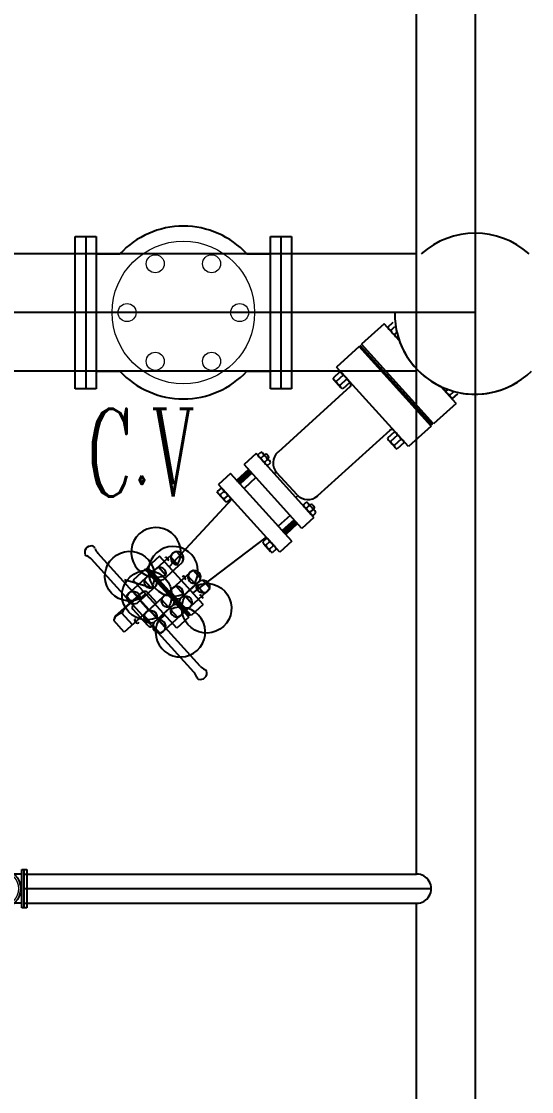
# Model space of a CAD drawing. Extents: x 846 to 947, y 375 to 797.
# Drawn here: x 863.359 to 864.352, y 431.716 to 433.799 of the extents above; entities that cross this region are included whole.
import ezdxf

# ---------------------------------------------------------------- set-up
doc = ezdxf.new("R2010")
doc.units = 0
doc.header["$MEASUREMENT"] = 0
doc.linetypes.add('PHANTOM', pattern=[63.5, 31.75, -6.35, 6.35, -6.35, 6.35, -6.35])
for name, color, linetype in [('AX', 3, 'PHANTOM'), ('BEAM', 7, 'CONTINUOUS'), ('HV-TEXT-', 22, 'CONTINUOUS'), ('MNUTS', 11, 'CONTINUOUS'), ('PLUMB', 4, 'CONTINUOUS')]:
    doc.layers.add(name, color=color, linetype=linetype)
for name, color, linetype, lineweight in [('Fire', 1, 'CONTINUOUS', 30), ('HAT', 1, 'CONTINUOUS', 9), ('section', 7, 'CONTINUOUS', 35), ('text', 252, 'CONTINUOUS', 15)]:
    doc.layers.add(name, color=color, linetype=linetype, lineweight=lineweight)
doc.styles.add('ROMANC', font='romanc', dxfattribs={"height": 250})

# ---------------------------------------------------------------- blocks, each defined once
blk = doc.blocks.new('OS&Y')
at = {"layer": 'AX', "color": 1, "ltscale": 0.25}
for p, q in [((162.191, 693.6274), (162.191, 693.8874)), ((162.5097, 693.6274), (162.5097, 693.8874))]:
    blk.add_line(p, q, dxfattribs=at)
at = {"layer": 'BEAM', "color": 1}
for p, q in [((162.173, 693.8874), (162.2089, 693.8874)), ((162.173, 693.6274), (162.173, 693.8874)), ((162.2089, 693.8874), (162.2089, 693.6274)), ((162.4918, 693.8874), (162.5276, 693.8874)), ((162.4918, 693.6274), (162.4918, 693.8874)), ((162.5276, 693.8874), (162.5276, 693.6274)), ((162.2089, 693.6274), (162.173, 693.6274)), ((162.5276, 693.6274), (162.4918, 693.6274))]:
    blk.add_line(p, q, dxfattribs=at)
blk.add_ellipse((162.351, 693.7574), major_axis=(0.0947, 0.0947), ratio=1, start_param=5.497787, end_param=11.780972, dxfattribs=at)
at = {"layer": 'HAT', "color": 1}
for p, q in [((162.262, 693.6759), (162.4325, 693.8464)), ((162.4325, 693.6683), (162.262, 693.8388)), ((162.2696, 693.6683), (162.44, 693.8388)), ((162.44, 693.6759), (162.2697, 693.8463))]:
    blk.add_line(p, q, dxfattribs=at)
for major_axis, start_param, end_param in [((-0.0852, 0.0852), 0.044459, 1.526337), ((0.0852, 0.0852), 0.044459, 1.526337), ((0.0852, 0.0852), 4.756848, 6.238726), ((0.0852, 0.0852), 4.756848, 6.238726), ((-0.0148, 0.0148), 3.926991, 10.210176), ((0.00536, 0.00536), 5.497787, 11.780972), ((0.0852, 0.0852), 3.186052, 4.66793)]:
    blk.add_ellipse((162.351, 693.7574), major_axis=major_axis, ratio=1, start_param=start_param, end_param=end_param, dxfattribs=at)
at = {"layer": 'PLUMB', "color": 1}
for p, q in [((162.2619, 693.8574), (162.2089, 693.8574)), ((162.4918, 693.8574), (162.4401, 693.8574)), ((162.2619, 693.6574), (162.2089, 693.6574)), ((162.4918, 693.6574), (162.4401, 693.6574))]:
    blk.add_line(p, q, dxfattribs=at)
blk = doc.blocks.new('NUT')
at = {"layer": 'MNUTS'}
for p, q in [((-270, 0), (270, 0)), ((270, 0), (270, -194)), ((-270, 0), (-270, -194)), ((-135, 0), (-135, -194)), ((135, 0), (135, -194)), ((-225, -220), (-270, -194)), ((-225, -220), (225, -220)), ((225, -220), (270, -194))]:
    blk.add_line(p, q, dxfattribs=at)
for centre, radius, start, end in [((-202, -107), 110, 236.1889, 307.433), ((0, 209), 425, 251.4608, 288.5114), ((202, -107), 110, 232.567, 303.8111)]:
    blk.add_arc(centre, radius, start, end, dxfattribs=at)
blk = doc.blocks.new('CV')
at = {"layer": 'AX', "color": 2, "ltscale": 0.25}
for p, q in [((158.0919, 687.8329), (158.0919, 688.0929)), ((158.4253, 687.8329), (158.4253, 688.0929))]:
    blk.add_line(p, q, dxfattribs=at)
at = {"layer": 'BEAM', "color": 2}
for p, q in [((158.074, 688.0929), (158.1099, 688.0929)), ((158.074, 687.8329), (158.074, 688.0929)), ((158.1099, 688.0929), (158.1099, 687.8329)), ((158.4074, 688.0929), (158.4432, 688.0929)), ((158.4074, 687.8329), (158.4074, 688.0929)), ((158.4432, 688.0929), (158.4432, 687.8329)), ((158.1099, 687.8329), (158.074, 687.8329)), ((158.4432, 687.8329), (158.4074, 687.8329))]:
    blk.add_line(p, q, dxfattribs=at)
at = {"layer": 'PLUMB', "color": 2}
for p, q in [((158.1502, 688.0629), (158.1099, 688.0629)), ((158.4074, 688.0629), (158.367, 688.0629)), ((158.1502, 687.8629), (158.1099, 687.8629)), ((158.4074, 687.8629), (158.367, 687.8629))]:
    blk.add_line(p, q, dxfattribs=at)
for start_param, end_param in [(6.242807, 7.894359), (3.101215, 4.752767)]:
    blk.add_ellipse((158.2586, 687.9629), major_axis=(0.1043, 0.1043), ratio=1, start_param=start_param, end_param=end_param, dxfattribs=at)
at = {"layer": 'text', "color": 2}
for centre, major_axis, start_param, end_param in [((158.2586, 687.9629), (0.0861, 0.0861), 5.497787, 11.780972), ((158.2105, 688.0462), (0.0109, 0.0109), 5.497787, 11.780972), ((158.3067, 688.0462), (0.0109, 0.0109), 5.497787, 11.780972), ((158.1624, 687.9629), (0.0109, 0.0109), 5.497787, 11.780972), ((158.3548, 687.9629), (0.0109, 0.0109), 5.497787, 11.780972), ((158.2105, 687.8796), (-0.0109, 0.0109), 3.926991, 10.210176), ((158.3067, 687.8796), (-0.0109, 0.0109), 3.926991, 10.210176)]:
    blk.add_ellipse(centre, major_axis=major_axis, ratio=1, start_param=start_param, end_param=end_param, dxfattribs=at)

msp = doc.modelspace()

# ---------------------------------------------------------------- hatches: boundary and pattern name
at = {"layer": 'section', "lineweight": -3}
h = msp.add_hatch(dxfattribs=at)
h.set_pattern_fill('ANSI31', color=256, scale=0.0228, angle=-12.2064, style=0)
h.set_pattern_definition([(297.2064425, (757.0192216, 494.8141114), (0.002534690164, 0.00130301411), [])])
h.paths.add_polyline_path([(863.7781, 432.9061), (863.7848, 432.8988), (863.8078, 432.9197), (863.8011, 432.927)])
h = msp.add_hatch(dxfattribs=at)
h.set_pattern_fill('ANSI31', color=256, scale=0.0228, angle=-12.2064, style=0)
h.set_pattern_definition([(297.2064425, (757.1080912, 494.716124), (0.002534690164, 0.00130301411), [])])
h.paths.add_polyline_path([(863.867, 432.8081), (863.8736, 432.8008), (863.8967, 432.8217), (863.89, 432.829)])

# ---------------------------------------------------------------- linework, layer by layer
for p, q in [((864.2425, 435.3315, 0.2446), (864.2425, 430.3391, 0.02)), ((864.2448, 433.2325, 3.4448), (862.8673, 433.2325, -3.4493)), ((864.0652, 433.2105, 3.4448), (864.0213, 433.1706, 3.4448)), ((864.095, 433.1776, 3.4448), (864.0652, 433.2105, 3.4448)), ((864.0725, 433.2042, 3.4448), (864.0829, 433.2136, 3.4448)), ((864.0878, 433.1856, 3.4448), (864.0743, 433.2004, 3.4448)), ((864.0784, 433.1977, 3.4448), (864.0864, 433.205, 3.4448)), ((864.0855, 433.1899, 3.4448), (864.0894, 433.1934, 3.4448)), ((864.0164, 433.1662, 3.4448), (863.9724, 433.1263, 3.4448)), ((864.1568, 433.0113, 3.4448), (864.0164, 433.1662, 3.4448)), ((864.1593, 433.0135, 3.4448), (864.0188, 433.1684, 3.4448)), ((864.1617, 433.0158, 3.4448), (864.0213, 433.1706, 3.4448)), ((864.0914, 433.1834, 3.4448), (864.0924, 433.1844, 3.4448)), ((864.0929, 433.1831, 3.4448), (864.0914, 433.1817, 3.4448)), ((864.1129, 432.9715, 3.4448), (863.9724, 433.1263, 3.4448)), ((863.9793, 433.1169, 3.4448), (863.966, 433.1048, 3.4448)), ((863.9852, 433.1105, 3.4448), (863.9718, 433.0984, 3.4448)), ((863.9923, 433.1026, 3.4448), (863.9789, 433.0905, 3.4448)), ((863.9964, 433.1, 3.4448), (863.9829, 433.1148, 3.4448)), ((863.9991, 433.0884, 3.4448), (863.8586, 432.9609, 3.4448)), ((863.9812, 433.0862, 3.4448), (863.9678, 433.1011, 3.4448)), ((863.9982, 433.0962, 3.4448), (863.9848, 433.0841, 3.4448)), ((864.2057, 433.0556, 3.4448), (864.1758, 433.0885, 3.4448)), ((864.1791, 433.0868, 3.4448), (864.1782, 433.0859, 3.4448)), ((864.1799, 433.0858, 3.4448), (864.1804, 433.0862, 3.4448)), ((864.1817, 433.082, 3.4448), (864.1952, 433.0672, 3.4448)), ((864.1858, 433.0793, 3.4448), (864.189, 433.0823, 3.4448)), ((864.1929, 433.0714, 3.4448), (864.2001, 433.078, 3.4448)), ((864.1987, 433.065, 3.4448), (864.2091, 433.0744, 3.4448)), ((864.2057, 433.0556, 3.4448), (864.1617, 433.0158, 3.4448)), ((864.0764, 433.0032, 3.4448), (863.9358, 432.8757, 3.4448)), ((864.0854, 433, 3.4448), (864.072, 432.9879, 3.4448)), ((864.089, 432.9979, 3.4448), (864.1024, 432.983, 3.4448)), ((864.1568, 433.0113, 3.4448), (864.1129, 432.9715, 3.4448)), ((864.0738, 432.9841, 3.4448), (864.0873, 432.9693, 3.4448)), ((864.0912, 432.9936, 3.4448), (864.0778, 432.9814, 3.4448)), ((864.0984, 432.9857, 3.4448), (864.085, 432.9736, 3.4448)), ((864.1042, 432.9793, 3.4448), (864.0908, 432.9671, 3.4448)), ((863.8159, 432.9578, 3.4448), (863.7925, 432.9366, 3.4448)), ((863.9286, 432.8336, 3.4448), (863.8159, 432.9578, 3.4448)), ((863.8194, 432.9558, 3.4448), (863.825, 432.9609, 3.4448)), ((863.8421, 432.9439, 3.4448), (863.8286, 432.9587, 3.4448)), ((863.8334, 432.9562, 3.4448), (863.832, 432.955, 3.4448)), ((863.8402, 432.9526, 3.4448), (863.8371, 432.956, 3.4448)), ((863.9051, 432.8123, 3.4448), (863.7925, 432.9366, 3.4448)), ((863.8347, 432.9372, 3.4448), (863.8212, 432.952, 3.4448)), ((863.8252, 432.9493, 3.4448), (863.8309, 432.9545, 3.4448)), ((863.8324, 432.9415, 3.4448), (863.838, 432.9466, 3.4448)), ((863.8382, 432.935, 3.4448), (863.8439, 432.9402, 3.4448)), ((863.84, 432.9489, 3.4448), (863.8387, 432.9477, 3.4448)), ((863.766, 432.9194, 3.4448), (863.7426, 432.8981, 3.4448)), ((863.8855, 432.7877, 3.4448), (863.766, 432.9194, 3.4448)), ((863.8011, 432.927, 3.4448), (863.7781, 432.9061, 3.4448)), ((863.8078, 432.9197, 3.4448), (863.7848, 432.8988, 3.4448)), ((863.8552, 432.9222, 3.4448), (863.8514, 432.9187, 3.4448)), ((863.8956, 432.8777, 3.4448), (863.8566, 432.9207, 3.4448)), ((863.862, 432.7664, 3.4448), (863.7426, 432.8981, 3.4448)), ((863.8155, 432.9112, 3.4448), (863.7925, 432.8903, 3.4448)), ((863.7476, 432.8909, 3.4448), (863.7402, 432.8841, 3.4448)), ((863.7554, 432.8655, 3.4448), (863.742, 432.8804, 3.4448)), ((863.7534, 432.8844, 3.4448), (863.746, 432.8777, 3.4448)), ((863.7646, 432.8739, 3.4448), (863.7512, 432.8887, 3.4448)), ((863.7606, 432.8765, 3.4448), (863.7531, 432.8698, 3.4448)), ((863.8969, 432.8762, 3.4448), (863.8931, 432.8727, 3.4448)), ((863.769, 432.869, 3.4448), (863.6467, 432.7373, 3.4448)), ((863.7664, 432.8701, 3.4448), (863.759, 432.8634, 3.4448)), ((863.9081, 432.858, 3.4448), (863.9137, 432.8631, 3.4448)), ((863.9099, 432.8543, 3.4448), (863.9233, 432.8394, 3.4448)), ((863.9139, 432.8516, 3.4448), (863.9196, 432.8567, 3.4448)), ((863.9173, 432.861, 3.4448), (863.9307, 432.8461, 3.4448)), ((863.922, 432.8584, 3.4448), (863.9207, 432.8572, 3.4448)), ((863.9258, 432.8583, 3.4448), (863.9289, 432.8548, 3.4448)), ((863.8821, 432.8377, 3.4448), (863.8591, 432.8168, 3.4448)), ((863.9286, 432.8336, 3.4448), (863.9051, 432.8123, 3.4448)), ((863.9211, 432.8437, 3.4448), (863.9267, 432.8488, 3.4448)), ((863.9269, 432.8373, 3.4448), (863.9325, 432.8424, 3.4448)), ((863.9287, 432.8511, 3.4448), (863.9273, 432.8499, 3.4448)), ((863.89, 432.829, 3.4448), (863.867, 432.8081, 3.4448)), ((863.8967, 432.8217, 3.4448), (863.8736, 432.8008, 3.4448)), ((863.8356, 432.7956, 3.4448), (863.6927, 432.6867, 3.4448)), ((863.8365, 432.7929, 3.4448), (863.829, 432.7861, 3.4448)), ((863.84, 432.7907, 3.4448), (863.8535, 432.7759, 3.4448)), ((863.8308, 432.7824, 3.4448), (863.8443, 432.7675, 3.4448)), ((863.8423, 432.7864, 3.4448), (863.8349, 432.7797, 3.4448)), ((863.8494, 432.7786, 3.4448), (863.842, 432.7718, 3.4448)), ((863.8553, 432.7721, 3.4448), (863.8479, 432.7654, 3.4448)), ((863.8855, 432.7877, 3.4448), (863.862, 432.7664, 3.4448)), ((863.6947, 432.5327, 3.4448), (863.4953, 432.7526, 3.4448)), ((863.707, 432.5442, 3.4448), (863.5075, 432.7641, 3.4448)), ((863.6278, 432.7582, 3.4448), (863.6043, 432.7368, 3.4448)), ((863.7128, 432.6645, 3.4448), (863.6278, 432.7582, 3.4448)), ((863.6398, 432.7554, 3.4448), (863.6388, 432.7546, 3.4448)), ((863.6447, 432.7528, 3.4448), (863.6424, 432.7553, 3.4448)), ((863.6445, 432.7502, 3.4448), (863.6436, 432.7493, 3.4448)), ((863.6002, 432.7331, 3.4448), (863.5767, 432.7118, 3.4448)), ((863.6852, 432.6395, 3.4448), (863.6002, 432.7331, 3.4448)), ((863.6872, 432.6413, 3.4448), (863.6023, 432.735, 3.4448)), ((863.6893, 432.6431, 3.4448), (863.6043, 432.7368, 3.4448)), ((863.5597, 432.7132, 3.4448), (863.6077, 432.6984, 3.4448)), ((863.6617, 432.6181, 3.4448), (863.5767, 432.7118, 3.4448)), ((863.6732, 432.7186, 3.4448), (863.6722, 432.7177, 3.4448)), ((863.6781, 432.716, 3.4448), (863.6759, 432.7185, 3.4448)), ((863.678, 432.7133, 3.4448), (863.677, 432.7124, 3.4448)), ((863.6008, 432.6853, 3.4448), (863.5888, 432.6745, 3.4448)), ((863.7128, 432.6645, 3.4448), (863.6893, 432.6431, 3.4448)), ((863.7065, 432.6819, 3.4448), (863.7055, 432.681, 3.4448)), ((863.7091, 432.6818, 3.4448), (863.7114, 432.6793, 3.4448)), ((863.7112, 432.6766, 3.4448), (863.7103, 432.6757, 3.4448)), ((863.6055, 432.6226, 3.4448), (863.576, 432.6551, 3.4448)), ((863.6379, 432.6443, 3.4448), (863.626, 432.6335, 3.4448)), ((863.5801, 432.6323, 3.4448), (863.5832, 432.6288, 3.4448)), ((863.5802, 432.636, 3.4448), (863.5816, 432.6372, 3.4448)), ((863.5869, 432.6286, 3.4448), (863.5882, 432.6299, 3.4448)), ((863.6852, 432.6395, 3.4448), (863.6617, 432.6181, 3.4448)), ((863.3646, 432.1112, -0.3865), (864.157, 432.1112, 0.1437))]:
    msp.add_line(p, q, dxfattribs=at)
at = {"layer": 'section', "color": 1, "lineweight": -3}
for p, q in [((864.1285, 432.1397, 0.1437), (864.1285, 434.184, 0.2502)), ((864.1285, 433.3465, 0.7054), (862.8673, 433.3465, -2.1445)), ((864.1285, 433.1185, 1.3888), (862.8673, 433.1185, -3.4493)), ((863.3646, 432.1397, -0.3865), (864.1285, 432.1397, 0.1437)), ((863.3646, 432.0827, -0.3865), (864.1285, 432.0827, 0.1069)), ((864.1285, 430.7289, -0.0111), (864.1285, 432.0827, 0.1069))]:
    msp.add_line(p, q, dxfattribs=at)
at = {"layer": 'section', "lineweight": -3}
for centre, radius, start, end in [((864.2425, 433.2302, 3.4448), 0.1567, 47.9311, 132.0689), ((864.2425, 433.2302, 3.4448), 0.1567, 179.1443, 244.954), ((864.2425, 433.2302, 3.4448), 0.1567, 197.4801, 305.2323), ((864.2425, 433.2302, 3.4448), 0.1567, 246.1599, 314.5637), ((863.9953, 433.0926, 3.4448), 0.0057, 312.2064, 42.2064), ((864.0802, 432.999, 3.4448), 0.0057, 42.2064, 132.2064), ((863.8277, 432.9575, 3.4448), 0.00851, 191.5132, 252.8996), ((863.8225, 432.9528, 3.4448), 0.00851, 11.5132, 72.8996), ((863.8351, 432.9543, 3.4448), 0.00263, 42.2064, 132.2064), ((863.8777, 432.9398, 3.4448), 0.0285, 132.2064, 222.2064), ((863.8372, 432.953, 3.4448), 0.0125, 197.0455, 247.3674), ((863.8261, 432.9429, 3.4448), 0.0125, 17.0455, 67.3674), ((863.8407, 432.9432, 3.4448), 0.00851, 191.5132, 252.8996), ((863.8355, 432.9385, 3.4448), 0.00851, 11.5132, 72.8996), ((863.8382, 432.9508, 3.4448), 0.00263, 312.2064, 42.2064), ((863.9167, 432.8968, 3.4448), 0.0285, 222.2064, 312.2064), ((863.9164, 432.8597, 3.4448), 0.00851, 191.5132, 252.8996), ((863.9112, 432.855, 3.4448), 0.00851, 11.5132, 72.8996), ((863.9259, 432.8552, 3.4448), 0.0125, 197.0455, 247.3674), ((863.9148, 432.8452, 3.4448), 0.0125, 17.0455, 67.3674), ((863.9238, 432.8565, 3.4448), 0.00263, 42.2064, 132.2064), ((863.9269, 432.8531, 3.4448), 0.00263, 312.2064, 42.2064), ((863.9294, 432.8454, 3.4448), 0.00851, 191.5132, 252.8996), ((863.9242, 432.8407, 3.4448), 0.00851, 11.5132, 72.8996), ((863.4947, 432.7657, 3.4448), 0.0125, 68.6053, 194.5037), ((863.4966, 432.7723, 3.4448), 0.0057, 10.3679, 61.6625), ((863.5356, 432.7866, 3.4448), 0.0359, 201.7307, 219.5894), ((863.4878, 432.7647, 3.4448), 0.0057, 202.7504, 254.045), ((863.4698, 432.7273, 3.4448), 0.0359, 44.8235, 62.6822), ((863.641, 432.754, 3.4448), 0.0019, 42.2064, 132.2064), ((863.6433, 432.7516, 3.4448), 0.0019, 312.2064, 42.2064), ((863.6744, 432.7172, 3.4448), 0.0019, 42.2064, 132.2064), ((863.6767, 432.7147, 3.4448), 0.0019, 312.2064, 42.2064), ((863.7077, 432.6805, 3.4448), 0.0019, 42.2064, 132.2064), ((863.71, 432.678, 3.4448), 0.0019, 312.2064, 42.2064), ((863.5802, 432.659, 3.4448), 0.0057, 132.2064, 222.2064), ((863.582, 432.634, 3.4448), 0.00263, 132.2064, 222.2064), ((863.5851, 432.6306, 3.4448), 0.00263, 222.2064, 312.2064), ((863.6098, 432.6264, 3.4448), 0.0057, 222.2064, 312.2064), ((863.7325, 432.5695, 3.4448), 0.0359, 224.8235, 242.6822), ((863.667, 432.5098, 3.4448), 0.0359, 21.7307, 39.5894), ((863.706, 432.5241, 3.4448), 0.0057, 190.3679, 241.6625), ((863.7076, 432.5308, 3.4448), 0.0124, 249.6444, 19.4843), ((863.7144, 432.5321, 3.4448), 0.0057, 22.7504, 74.045)]:
    msp.add_arc(centre, radius, start, end, dxfattribs=at)
at = {"layer": 'section', "color": 1, "lineweight": -3}
msp.add_arc((864.1285, 432.1112, 0.1437), 0.0285, 269.9998, 90.0002, dxfattribs=at)
at = {"layer": 'section', "lineweight": -3}
for centre, major_axis, start_param, end_param in [((864.0809, 433.2059, 3.4448), (0.0085, -0.00041), 3.391293, 4.462688), ((864.0903, 433.2014, 3.4448), (0.0125, -0.0006), 3.487849, 4.366132), ((864.0939, 433.1916, 3.4448), (0.0085, -0.00041), 3.391293, 4.462688), ((864.0829, 432.9919, 3.4448), (0.0085, -0.00041), 0.249701, 1.321096), ((864.0803, 432.9896, 3.4448), (0.00041, 0.0085), 1.820497, 2.891892), ((864.0898, 432.9851, 3.4448), (0.0125, -0.0006), 3.487849, 4.366132), ((864.0864, 432.982, 3.4448), (0.0125, -0.0006), 0.346257, 1.224539), ((864.0959, 432.9776, 3.4448), (0.0085, -0.00041), 0.249701, 1.321096), ((864.0933, 432.9753, 3.4448), (0.00041, 0.0085), 1.820497, 2.891892), ((863.834, 432.7847, 3.4448), (0.0085, -0.00041), 0.249701, 1.321096), ((863.8374, 432.7878, 3.4448), (0.00041, 0.0085), 1.820497, 2.891892), ((863.8468, 432.7834, 3.4448), (0.0125, -0.0006), 3.487849, 4.366132), ((863.8504, 432.7735, 3.4448), (0.00041, 0.0085), 1.820497, 2.891892), ((863.8375, 432.7749, 3.4448), (0.0125, -0.0006), 0.346257, 1.224539), ((863.8469, 432.7704, 3.4448), (0.0085, -0.00041), 0.249701, 1.321096)]:
    msp.add_ellipse(centre, major_axis=major_axis, ratio=1, start_param=start_param, end_param=end_param, dxfattribs=at)
at = {"layer": 'section', "lineweight": -3, "extrusion": (0, 0, -1)}
for centre, major_axis, start_param, end_param in [((863.9743, 433.1065, 3.4448), (0.0085, -0.00041), 1.820497, 2.891892), ((863.9768, 433.1088, 3.4448), (0.00041, 0.0085), 0.249701, 1.321096), ((863.9804, 433.099, 3.4448), (0.0006, 0.0125), 0.346257, 1.224539), ((863.9898, 433.0945, 3.4448), (0.00041, 0.0085), 0.249701, 1.321096), ((863.9837, 433.102, 3.4448), (0.0006, 0.0125), 3.487849, 4.366132), ((863.9873, 433.0922, 3.4448), (0.0085, -0.00041), 1.820497, 2.891892), ((864.1883, 433.0875, 3.4448), (0.00041, 0.0085), 3.391293, 4.462688), ((864.1977, 433.083, 3.4448), (0.0006, 0.0125), 3.487849, 4.366132), ((864.2012, 433.0731, 3.4448), (0.00041, 0.0085), 3.391293, 4.462688), ((863.7485, 432.8858, 3.4448), (0.0085, -0.00041), 1.820497, 2.891892), ((863.758, 432.8813, 3.4448), (0.0006, 0.0125), 3.487849, 4.366132), ((863.7451, 432.8827, 3.4448), (0.00041, 0.0085), 0.249701, 1.321096), ((863.7486, 432.8729, 3.4448), (0.0006, 0.0125), 0.346257, 1.224539), ((863.7581, 432.8684, 3.4448), (0.00041, 0.0085), 0.249701, 1.321096), ((863.7615, 432.8715, 3.4448), (0.00041, 0.0085), 3.391293, 4.462688)]:
    msp.add_ellipse(centre, major_axis=major_axis, ratio=1, start_param=start_param, end_param=end_param, dxfattribs=at)

# ---------------------------------------------------------------- block references
at = {"layer": 'Fire', "xscale": 1.140000000000014, "yscale": 1.140000000000014, "zscale": 1.140000000000014, "rotation": 180}
msp.add_blockref('CV', (1044.0891, 1217.5102, -0.0111), dxfattribs=at)
at = {"layer": 'Fire', "xscale": 0.2849999999999682, "yscale": 0.2849999999999682, "zscale": 0.2849999999999682}
msp.add_blockref('OS&Y', (817.0493, 234.3903, -0.3926), dxfattribs=at)
at = {"layer": 'section', "lineweight": -3, "extrusion": (0, 0, -1)}
for p, xscale, yscale, zscale, rotation in [((-863.637, 432.7481, -3.4448), -0.00011376288901, 0.0001137628796357, -0.00011376288901, 317.7935571158879), ((-863.6704, 432.7113, -3.4448), -0.00011376288901, 0.0001137628796357, -0.00011376288901, 317.7935571158879), ((-863.5908, 432.6388, -3.4448), -0.00015800399355, 0.0001580039921265, -0.00015800399355, 137.7935567522064), ((-863.6526, 432.6281, -3.4448), -0.00011376288901, 0.0001137628796357, -0.00011376288901, 137.7935571158878)]:
    msp.add_blockref('NUT', p, dxfattribs=dict(at, xscale=xscale, yscale=yscale, zscale=zscale, rotation=rotation))
at = {"layer": 'section', "lineweight": -3, "xscale": -0.00011376288901, "yscale": 0.0001137628796357, "zscale": 0.0001137628799999}
for p, rotation in [((863.5858, 432.7018, 3.4448), 42.20644288411218), ((863.6192, 432.6649, 3.4448), 42.20644288411218), ((863.7037, 432.6746, 3.4448), 222.2064428841122)]:
    msp.add_blockref('NUT', p, dxfattribs=dict(at, rotation=rotation))

# ---------------------------------------------------------------- texts
at = {"layer": 'HV-TEXT-', "style": 'ROMANC', "width": 0.59}
msp.add_text('C.V', height=0.171, dxfattribs=at).set_placement((863.4856, 432.8742, 0.4042))

doc.saveas('drawing.dxf')
